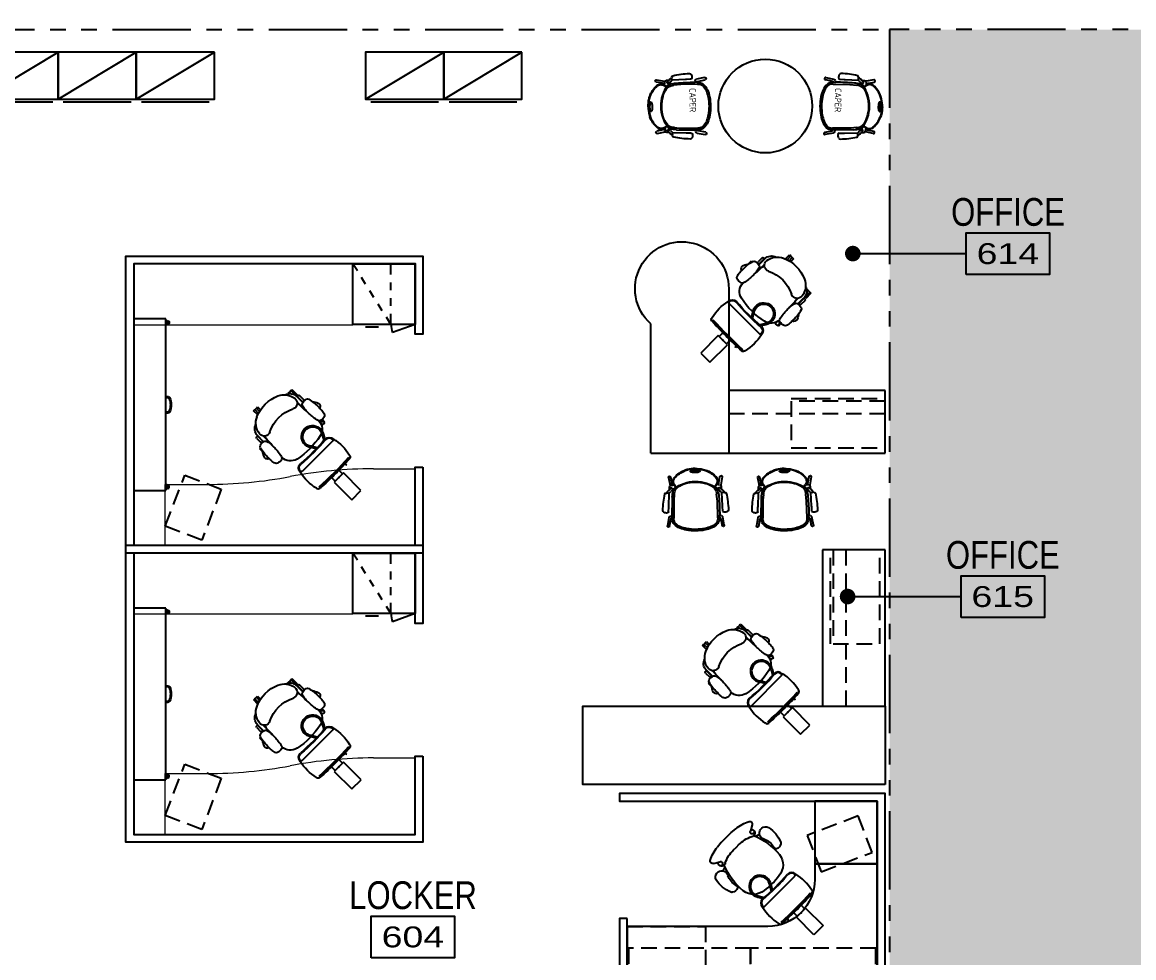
# Model space of a CAD drawing. Header units: inches. Extents: x 645 to 3337, y 547 to 1607.
# Drawn here: x 1938.4 to 2365.1, y 1247.7 to 1606.8 of the extents above; entities that cross this region are included whole.
import ezdxf
from ezdxf.enums import TextEntityAlignment as Align

# ---------------------------------------------------------------- set-up
doc = ezdxf.new("R2010")
doc.units = ezdxf.units.IN
doc.header["$LTSCALE"] = 96
doc.header["$MEASUREMENT"] = 0
for name, pattern in [('HIDDEN', [0.375, 0.25, -0.125]), ('HIDDEN4', [0.09375, 0.0625, -0.03125]), ('PHANTOM4', [0.625, 0.3125, -0.0625, 0.0625, -0.0625, 0.0625, -0.0625])]:
    doc.linetypes.add(name, pattern=pattern)
for name, color, linetype in [('A-Anno-Spce', 7, 'Continuous'), ('A-Area', 212, 'PHANTOM4'), ('A-Area-Iden', 7, 'Continuous'), ('A-Area-Iden-Name', 7, 'Continuous'), ('A-Area-Iden-Numb', 7, 'Continuous'), ('A-Furn', 43, 'Continuous'), ('A-FURN-P-SEAT-T', 13, 'Continuous'), ('A-Furn-Syst', 5, 'Continuous'), ('WKSURF', 6, 'Continuous')]:
    doc.layers.add(name, color=color, linetype=linetype)
doc.styles.add('HAND', font='archquik.shx', dxfattribs={"width": 0.9})
doc.styles.add('XFINE_0', font='swissl.ttf')
doc.dimstyles.get("Standard").update_dxf_attribs({"dimtxt": 0.18, "dimasz": 0.18, "dimexe": 0.18, "dimexo": 0.0625, "dimgap": 0.09, "dimtad": 0, "dimtih": 1, "dimtoh": 1, "dimdec": 4, "dimzin": 0, "dimdsep": 46, "dimtxsty": 'Standard', "dimcen": 0.09, "dimadec": 0, "dimazin": 0, "dimtfac": 1, "dimtdec": 4, "dimtofl": 0, "dimtmove": 0, "dimatfit": 3, "dimfxl": 1, "dimtolj": 1, "dimtzin": 0, "dimarcsym": 0})

# ---------------------------------------------------------------- blocks, each defined once
blk = doc.blocks.new('A$C3C6876D4')
at = {"layer": 'A-Furn'}
blk.add_lwpolyline([(30, 0), (0, 0), (0, 18), (30, 18)], close=True, dxfattribs=at)
for points in [[(0, 18), (30, 0)], [(2, 19), (28, 19)]]:
    blk.add_lwpolyline(points, dxfattribs=at)
blk = doc.blocks.new('leap')
at = {"linetype": 'Continuous'}
for p, q in [((-20.97, 11.03), (-20.97, 11.25)), ((-20.97, 11.25), (-19.6, 11.25)), ((-19.5, 10.66), (-20, 10.66)), ((-19.47, 9.97), (-20, 10.66)), ((-13.16, 9.32), (-12.88, 9.25)), ((-13.16, 9.32), (-12.88, 9.25)), ((-13.16, 9.32), (-12.88, 9.25)), ((-12.88, 9.25), (-12.53, 9.22)), ((-12.88, 9.25), (-12.53, 9.22)), ((-12.88, 9.25), (-12.53, 9.22)), ((-12.53, 9.22), (-12.22, 9.19)), ((-12.53, 9.22), (-12.22, 9.19)), ((-12.53, 9.22), (-12.22, 9.19)), ((-8.1, 9.19), (-12.22, 9.19)), ((-9.75, 10.63), (-6.47, 10.63)), ((-9.57, 10.75), (-9.53, 11.28)), ((-6.53, 10.75), (-9.57, 10.75)), ((-7, 11.6), (-9.1, 11.6)), ((-6.57, 11.28), (-6.53, 10.75)), ((-6.13, 11.25), (-6.13, 10.63)), ((-3.25, 11.25), (-6.13, 11.25)), ((-4.85, 10.66), (-3.25, 10.66)), ((-3.25, 9.78), (-4.1, 9.78)), ((-3.5, 9.19), (-3.25, 9.19)), ((-3.32, 9.78), (-3.32, 10.66)), ((-3.25, 10.66), (-3.25, 11.25)), ((-3.25, 9.19), (-3.25, 9.78)), ((-0.44, -3.47), (1.34, -3.47)), ((1.34, -2.84), (-0.28, -2.84)), ((1.28, -4.31), (1.28, -3.47)), ((1.34, -3.47), (1.34, -2.84)), ((-0.91, -4.93), (1.34, -4.93)), ((1.34, -4.31), (-0.69, -4.31)), ((1.34, -4.93), (1.34, -4.31)), ((-12.88, -9.25), (-13.16, -9.31)), ((-12.88, -9.25), (-13.16, -9.31)), ((-12.53, -9.22), (-12.88, -9.25)), ((-12.53, -9.22), (-12.88, -9.25)), ((-12.22, -9.18), (-12.53, -9.22)), ((-12.22, -9.18), (-12.53, -9.22)), ((-8.1, -9.18), (-12.22, -9.18)), ((-9.75, -10.62), (-6.47, -10.62)), ((-9.57, -10.75), (-9.53, -11.28)), ((-6.53, -10.75), (-9.57, -10.75)), ((-7, -11.59), (-9.1, -11.59)), ((-6.57, -11.28), (-6.53, -10.75)), ((-12.28, -13.65), (-10.66, -13.65)), ((-10.66, -13.65), (-10.66, -13.18))]:
    blk.add_line(p, q, dxfattribs=at)
for centre, radius, start, end in [((-18.44, 12.41), 1, 106.6573, 159.6298), ((-16.57, 6.16), 7.54, 93.4287, 106.6573), ((-15.47, -12.28), 25.98, 84.5297, 93.4288), ((-14.6, 13.38), 1.32, 70.1966, 165.2906), ((-16.88, 7.07), 8.03, 52.8886, 70.1972), ((-14.32, -0.22), 13.88, 74.0607, 84.5297), ((-10.78, 12.16), 1, 15.9825, 74.0607), ((-18.91, 5.28), 4.72, 91.7697, 167.9429), ((-20.69, 10.53), 0.582, 48.7055, 208.8578), ((-16.07, 12.91), 5.81, 207.1022, 214.6309), ((-21.5, 9.41), 1.95, 39.0026, 52.259), ((-16, 11.5), 3.6, 159.6298, 194.6142), ((-18.53, 10.85), 1, 194.6142, 253.7997), ((-15.22, 22.19), 12.82, 253.7997, 264.1654), ((-13.69, 37.07), 27.77, 264.1654, 272.5439), ((-14, 24.44), 15.18, 275.7844, 282.9815), ((-10.82, 10.63), 1, 282.9815, 340.8279), ((-10.66, 4), 5.21, 66.2173, 88.6833), ((-13.25, 11.47), 3.57, 340.8279, 15.9825), ((-9.1, 11.13), 0.467, 91.174, 162.8592), ((-6.75, 7.32), 2.32, 81.8753, 206.7423), ((-7, 11.13), 0.467, 17.1408, 88.826), ((-6.47, 6.88), 3.75, 16.896, 90), ((-7.38, 2.91), 6.76, 24.0567, 81.8751), ((-4.94, 9.72), 1.5, 119.3682, 143.1574), ((-5.38, 10.53), 0.559, 332.6164, 119.3726), ((5.81, 0), 30.01, 167.9429, 192.0571), ((-21.25, 0), 13.91, 333.3055, 26.7323), ((-13.91, 0), 13.91, 335.9433, 24.0342), ((-18.91, -5.28), 4.72, 192.0571, 268.2302), ((-6.75, -7.31), 2.32, 153.2577, 278.1247), ((-6.47, -6.87), 3.75, 270, 343.104), ((-7.38, -2.9), 6.76, 278.1249, 335.9433), ((-16, -11.5), 3.6, 165.3858, 200.3702), ((-18.53, -10.84), 1, 106.2003, 165.3858), ((-18.44, -12.4), 1, 200.3692, 253.3427), ((-15.22, -22.18), 12.82, 95.8346, 106.2003), ((-13.69, -37.06), 27.77, 87.4561, 95.8346), ((-14, -24.43), 15.18, 77.0185, 84.2156), ((-10.82, -10.62), 1, 19.1722, 77.0185), ((-10.66, -4), 5.21, 271.3167, 293.7836), ((-10.78, -12.15), 1, 285.9393, 344.0174), ((-13.25, -11.47), 3.57, 344.0174, 19.1726), ((-9.1, -11.12), 0.467, 197.1408, 268.826), ((-7, -11.12), 0.467, 271.174, 342.8592), ((-16.57, -6.15), 7.54, 253.3427, 266.5713), ((-15.47, 12.28), 25.98, 266.5712, 275.4703), ((-14.6, -13.37), 1.32, 194.7094, 289.8016), ((-16.88, -7.06), 8.03, 289.8029, 307.1114), ((-14.32, 0.22), 13.88, 275.4704, 285.9393)]:
    blk.add_arc(centre, radius, start, end, dxfattribs=at)
blk = doc.blocks.new('A$C599742B8')
for p, q in [((0, 89.99), (-24, 89.99)), ((-24, 89.99), (-24, 29.99)), ((0, 29.99), (0, 89.99))]:
    blk.add_line(p, q)
at = {"linetype": 'HIDDEN4'}
for p, q in [((0, 89.99), (-15.12, 89.99)), ((-15.12, 89.99), (-15.12, 29.99)), ((0, 29.99), (0, 89.99))]:
    blk.add_line(p, q, dxfattribs=at)
at = {"linetype": 'Continuous'}
for p, q in [((-43.79, 44.14), (-43.19, 41.86)), ((-43.3, 44.22), (-42.8, 42.3)), ((-39.79, 41.73), (-51.44, 30.08)), ((-46.07, 38.68), (-48.17, 39.23)), ((-45.67, 39.08), (-48.08, 39.72)), ((-33.71, 35.34), (-33.43, 35.1)), ((-37.38, 30.52), (-35.97, 29.11)), ((-35.15, 32.89), (-34.97, 33.06)), ((-34.66, 32.4), (-35.15, 32.89)), ((-34.97, 33.06), (-34.49, 32.58)), ((-34.49, 32.58), (-34.66, 32.4)), ((-40.21, 27.7), (-38.8, 26.28)), ((-45.05, 24.01), (-44.78, 23.74))]:
    blk.add_line(p, q, dxfattribs=at)
at = {"linetype": 'HIDDEN'}
for p, q in [((-35.61, 29.46), (-39.15, 25.93)), ((-39.15, 25.93), (-32.43, 19.21)), ((-28.9, 22.75), (-35.61, 29.46)), ((-32.43, 19.21), (-28.9, 22.75))]:
    blk.add_line(p, q, dxfattribs=at)
at = {"linetype": 'HIDDEN4', "elevation": 0}
for points in [[(-21, 53.99), (-21, 89.99)], [(-2, 89.99), (-20, 89.99), (-20, 53.99), (-2, 53.99), (-2, 89.99)]]:
    blk.add_lwpolyline(points, dxfattribs=at)
blk.add_lwpolyline([(0, 0), (-116, 0), (-116, 29.99), (0, 29.99)], close=True)
at = {"linetype": 'Continuous'}
for centre, radius, start, end in [((-47.48, 43.41), 4.25, 11.118, 260.3924), ((-47.48, 43.41), 3.75, 10.8893, 260.7271), ((-41.07, 40.89), 2.25, 45, 135), ((-41.07, 40.89), 2, 52.1808, 134.6785), ((-98.86, 89.17), 73.06, 309.6986, 320.3014), ((-98.86, 89.17), 73.31, 309.7079, 320.2921), ((-40.14, 42.08), 0.5, 315, 52.1808), ((-49.6, 26.17), 19.21, 31.8518, 58.1482), ((-153.44, 143.75), 161.5, 312.154, 317.8459), ((-153.44, 143.75), 161.87, 312.1606, 317.8525), ((-153.44, 143.75), 162.12, 312.154, 317.846), ((-34, 35.58), 1, 317.846, 45), ((-50.62, 31.34), 2.25, 135, 225), ((-50.62, 31.34), 2, 135.3215, 217.8192), ((-51.79, 30.44), 0.5, 217.8192, 315), ((-35.88, 39.89), 19.21, 211.8519, 238.1482), ((-45.31, 24.27), 1, 225, 312.154)]:
    blk.add_arc(centre, radius, start, end, dxfattribs=at)
blk.add_point((-37.38, 27.7))
at = {"xscale": -1, "rotation": 314.9999999999816}
blk.add_blockref('leap', (-65.67, 55.88), dxfattribs=at)
blk = doc.blocks.new('P_WC420P')
for p, q in [((-5.1875, 8.8125), (-8.3125, 9.4375)), ((-8.15625, 10.3125), (-5.125, 9.71875)), ((-5.3125, 8.90625), (-5.15625, 8.84375)), ((-5.15625, 8.78125), (-5.3125, 8.90625)), ((-5.15625, 9.71875), (-4.96875, 9.71875)), ((-3.71875, 9.9375), (-4.5, 9.9375)), ((-3.9375, 9.65625), (-3.5, 9.90625)), ((-3.8125, 8.21875), (-3.40625, 8.65625)), ((-3, 9.1875), (-3.46875, 8.90625)), ((-3.40625, 8.65625), (-3, 8.5)), ((-2.46875, 9.875), (-2.75, 9.4375)), ((-2.25, 11.28125), (-2.21875, 10.96875)), ((2.9375, 10.25), (-2.1875, 10.0625)), ((-0.71875, 8.9375), (7.40625, 9.1875)), ((3.3125, 10.3125), (2.9375, 10.25)), ((4.90625, 10.375), (3.3125, 10.3125)), ((6.625, 9.71875), (6.5, 9.15625)), ((7.1875, 10.34375), (10.28125, 10.9375)), ((10.46875, 10.0625), (7.5, 9.5)), ((-4.78125, 7.625), (-5.25, 7.9375)), ((-5.125, 8.09375), (-4.8125, 7.875)), ((-4.8125, 7.875), (-4.75, 8)), ((-4.46875, 7.625), (-3.8125, 8.21875)), ((-1.5625, 8.125), (0.34375, 8.3125)), ((0.34375, 8.3125), (7.46875, 8.46875)), ((-4.78125, -7.65625), (-5.25, -7.96875)), ((-5.125, -8.125), (-4.8125, -7.90625)), ((-5.03125, -6.28125), (-4.4375, -7.6875)), ((-4.8125, -7.90625), (-4.75, -8.03125)), ((-4.46875, -7.65625), (-3.8125, -8.25)), ((-3.8125, -8.25), (-3.40625, -8.65625)), ((-3.40625, -8.65625), (-3, -8.5)), ((1.09375, -8.375), (-1.59375, -8.125)), ((7.5, -8.5), (1.09375, -8.375)), ((-5.1875, -8.84375), (-8.3125, -9.46875)), ((-8.15625, -10.34375), (-5.125, -9.75)), ((-5.15625, -8.8125), (-5.3125, -8.9375)), ((-5.3125, -8.9375), (-5.15625, -8.875)), ((-5.15625, -9.75), (-4.96875, -9.75)), ((-3.71875, -9.96875), (-4.5, -9.96875)), ((-3.9375, -9.6875), (-3.5, -9.9375)), ((-3, -9.21875), (-3.46875, -8.90625)), ((-2.46875, -9.875), (-2.75, -9.4375)), ((-2.25, -11.3125), (-2.21875, -10.96875)), ((2.9375, -10.28125), (-2.1875, -10.09375)), ((3.3125, -10.34375), (2.9375, -10.28125)), ((4.90625, -10.40625), (3.3125, -10.34375)), ((7.40625, -9.21875), (6.5, -9.21875)), ((6.625, -9.75), (6.5, -9.21875)), ((10.28125, -10.9375), (7.1875, -10.375)), ((7.5, -9.53125), (10.46875, -10.0625))]:
    blk.add_line(p, q)
for points in [[(-8.0625, 8.09375, -0.180631608), (-6.5625, 8.625, -0.177278399), (-5.125, 8.09375, -0.177278399)], [(9.46875, 8.59375, 0.111412458), (7.40625, 9.1875, 0.111412458)], [(9.5, -8.59375, 0.023036299), (9.8125, -8.34375, 0.100255281), (11.3125, -6.1875, 0.058120176), (12.125, -3.53125, 0.044638067), (12.4375, 0, 0.044638067), (12.09375, 3.53125, 0.058120176), (11.28125, 6.1875, 0.100255281), (9.78125, 8.34375, 0.025955698), (9.46875, 8.59375, 0.033389285)], [(-8.0625, 8.09375, 0.004786919), (-8.15625, 8, 0.004786919)], [(-6.5625, 8.4375, 0.180631608), (-7.9375, 7.9375, 0.004786919), (-8, 7.84375, 0.062609062)], [(-5.25, 7.9375, 0.177227691), (-6.5625, 8.4375, 0.180631608)], [(9.1875, 8.0625, 0.11708305), (7.46875, 8.46875, 0.140521124)], [(9.25, -8.0625, 0.03062338), (9.40625, -7.9375, 0.100255281), (10.78125, -5.9375, 0.058120176), (11.53125, -3.40625, 0.044638067), (11.84375, 0, 0.044638067), (11.53125, 3.40625, 0.058120176), (10.75, 5.9375, 0.100255281), (9.375, 7.90625, 0.033580884), (9.1875, 8.0625, 0.192438424)], [(-11.53125, 0, -0.059575539), (-11.15625, 3.03125, -0.028941037), (-10.875, 4, -0.028941037)], [(-11.53125, 0, 0.059575539), (-11.15625, -3.0625, 0.028941037), (-10.875, -4.03125, 0.028941037)], [(-11.3125, 0, -0.059575539), (-10.96875, 3, -0.028941037), (-10.65625, 3.9375, -0.10675551)], [(-11.3125, 0, 0.059575539), (-10.96875, -3, 0.028941037), (-10.65625, -3.9375, 0.10675551)], [(-10.6875, -1.65625, 0.019575207), (-10.625, -1.75, 0.247721672), (-10.46875, -1.84375, 0.247721672), (-10.3125, -1.75, 0.081083588), (-10.09375, -1.3125, 0.03980244), (-10, -0.75, 0.029186135), (-9.9375, 0, 0.029186135), (-10, 0.75, 0.03980244), (-10.09375, 1.28125, 0.081083588), (-10.3125, 1.75, 0.247721672), (-10.46875, 1.8125, 0.247721672)], [(-10.46875, 1.8125, 0.247721672), (-10.625, 1.75, 0.021297211), (-10.6875, 1.625, 0.03980244)], [(-8.0625, -8.09375, 0.180631608), (-6.5625, -8.65625, 0.177278399), (-5.125, -8.125, 0.177278399)], [(-7.9375, -7.9375, 0.180631608), (-6.5625, -8.4375, 0.177278399), (-5.25, -7.96875, 0.103038915)], [(7.5, -8.5, 0.119831674), (9.25, -8.0625, 0.107135192)], [(7.40625, -9.21875, 0.113577977), (9.5, -8.59375, 0.113577977)]]:
    blk.add_lwpolyline(points, format="xyb")
for centre, radius, start, end in [((-8.21875, 9.875), 0.44524, 78.728394, 258.7283854), ((-11.625, 9.15625), 6.47857, 351.2574225, 1.6705253), ((-4.5, 9.28125), 0.65153, 90.5702277, 173.7005079), ((-3.71875, 9.28125), 0.46399, 98.060862, 305.4121819), ((-3.75, 9.28125), 0.64225, 70.276916, 89.837403), ((-0.40625, 8.15625), 3.5661, 136.9464403, 150.5747441), ((-4, 9.3125), 0.91459, 313.0080626, 346.1480585), ((-3.375, 9.78125), 0.69211, 302.2678634, 330.7593691), ((-2.125, 9.78125), 1.19482, 94.8366166, 137.3688465), ((0, -0.6875), 9.64728, 94.0769083, 107.8541102), ((-2, 9.5625), 0.5564, 108.9796639, 146.0617786), ((-0.65625, 10.59375), 1.62494, 166.8925032, 198.5059928), ((-1.75, 11.3125), 0.48788, 102.6566709, 184.467782), ((5.71875, -23.625), 36.2193, 91.9778067, 102.1190189), ((4.5, 11.8125), 0.75976, 30.838608, 91.9480612), ((4.90625, 10.875), 0.50447, 271.3637436, 357.1418217), ((3.40625, 11.15625), 2.02423, 351.9143501, 30.2347032), ((7.53125, 9.46875), 0.92671, 110.4411263, 166.8710564), ((8.9375, 8.9375), 1.53868, 155.5986214, 170.3392898), ((10.375, 10.5), 0.44524, 280.5543095, 100.5543045), ((-2.3125, 1.09375), 9.03406, 130.0836438, 161.2401391), ((-2.3125, 1.09375), 8.82601, 130.0836438, 161.2401391), ((7.28125, -0.09375), 13.86744, 143.3702606, 179.7026322), ((1.84375, 2), 7.84682, 142.2481561, 166.0229654), ((-4.625, 7.8125), 0.24171, 231.5948578, 311.9089759), ((-1.78125, 4.8125), 3.24617, 106.8958551, 141.9416309), ((-1.5625, 4.625), 4.13325, 110.1211797, 125.9015873), ((-0.40625, -1.8125), 9.97698, 96.571027, 103.4696478), ((-1.6875, 0), 9.14528, 169.5853735, 190.4146228), ((7.78125, 0), 14.09299, 163.9403588, 196.0596376), ((-2.40625, -1.21875), 8.9158, 198.3747438, 230.6705147), ((-2.40625, -1.21875), 8.70776, 198.3747438, 230.6705147), ((7.53125, 0.125), 14.11829, 180.6035478, 216.187481), ((1.84375, -2), 7.84682, 193.9770309, 217.7518539), ((-11.1875, -9.125), 6.03756, 358.083295, 8.8702762), ((-4.625, -7.84375), 0.24171, 48.0910239, 128.4051522), ((-1.78125, -4.8125), 3.24617, 218.0583791, 253.1041344), ((-1.5625, -4.625), 4.13325, 234.0983954, 249.8788098), ((0, 0.65625), 9.64728, 252.1458862, 265.9230881), ((-0.40625, 1.78125), 9.97698, 256.5303485, 263.4289762), ((-8.21875, -9.90625), 0.44524, 101.2716041, 281.271616), ((-4.5, -9.3125), 0.65153, 186.2994885, 269.4297618), ((-3.71875, -9.3125), 0.46399, 54.5878212, 261.939148), ((-3.75, -9.3125), 0.64225, 270.1625865, 289.7230735), ((-0.40625, -8.1875), 3.5661, 209.4252659, 223.0535697), ((-4, -9.34375), 0.91459, 13.851937, 46.991944), ((-3.375, -9.78125), 0.69211, 29.2406409, 57.7321466), ((-2.125, -9.8125), 1.19482, 222.6311498, 265.1633798), ((-2, -9.5625), 0.5564, 213.9382178, 251.0203257), ((-0.65625, -10.625), 1.62494, 161.4940173, 193.1074932), ((-1.75, -11.34375), 0.48788, 175.5322143, 257.3433323), ((5.71875, 23.59375), 36.2193, 257.8809775, 268.0221965), ((6.1875, 77.40625), 86.62949, 265.4315877, 270.2191951), ((4.5, -11.84375), 0.75976, 268.0519488, 329.1614054), ((4.90625, -10.90625), 0.50447, 2.858174, 88.6362528), ((3.40625, -11.1875), 2.02423, 329.7653034, 8.0856437), ((7.53125, -9.5), 0.92671, 193.1289537, 249.5588837), ((8.9375, -8.9375), 1.53868, 189.6607065, 204.4013749), ((10.375, -10.5), 0.44524, 259.4456918, 79.4457005)]:
    blk.add_arc(centre, radius, start, end)
at = {"layer": 'A-FURN-P-SEAT-T', "style": 'HAND'}
blk.add_attdef('CAPTG', (-6, 3), '', height=2.5, dxfattribs=at)
at = {"layer": 'A-FURN-P-SEAT-T', "style": 'HAND', "flags": 1}
for tag in ['CAPPN', 'CAPMG', 'CAPMC', 'CAPQT', 'CAPDH', 'CAPGC']:
    blk.add_attdef(tag, (0, 0), '', height=0.001, dxfattribs=at)
blk = doc.blocks.new('A$C16BB2F1B')
blk.add_circle((0, 0), 18)
ref = blk.add_blockref('P_WC420P', (0.15, 33.44), dxfattribs=dict(rotation=269.3093828969392))
ref.add_attrib('CAPTG', 'CAPER', (-6.89, 26.74), dxfattribs={"layer": 'A-FURN-P-SEAT-T', "height": 2.5, "rotation": 359.3094, "style": 'HAND'})
ref = blk.add_blockref('P_WC420P', (0.15, -33.44), dxfattribs=dict(xscale=-1, rotation=270.6906171030608))
ref.add_attrib('CAPTG', 'CAPER', (-6.86, -29.16), dxfattribs={"layer": 'A-FURN-P-SEAT-T', "height": 2.5, "rotation": 0.6906, "style": 'HAND'})
blk = doc.blocks.new('A$C25BE57A6')
for p, q in [((0, -60), (0, 0)), ((0, 0), (24, 0)), ((24, 0), (24, -60)), ((0, -89.99), (0, -60)), ((63.12, -60), (0, -60)), ((24, -60), (0, -60)), ((0, -89.99), (49.69, -89.99))]:
    blk.add_line(p, q)
at = {"linetype": 'HIDDEN4'}
for p, q in [((0, 0), (15.12, 0)), ((0, -60), (0, 0)), ((15.12, 0), (15.12, -60)), ((15.12, -60), (0, -60))]:
    blk.add_line(p, q, dxfattribs=at)
at = {"linetype": 'Continuous'}
for p, q in [((49.3, -45.76), (48.8, -47.68)), ((49.79, -45.85), (49.19, -48.13)), ((45.79, -48.26), (57.44, -59.9)), ((51.67, -50.91), (54.08, -50.27)), ((52.07, -51.31), (54.17, -50.76)), ((39.71, -54.64), (39.43, -54.89)), ((40.97, -56.92), (40.49, -57.41)), ((40.49, -57.41), (40.66, -57.58)), ((40.66, -57.58), (41.15, -57.1)), ((41.15, -57.1), (40.97, -56.92)), ((43.38, -59.46), (41.97, -60.88)), ((46.21, -62.29), (44.8, -63.7)), ((51.05, -65.98), (50.78, -66.25))]:
    blk.add_line(p, q, dxfattribs=at)
at = {"linetype": 'HIDDEN'}
for p, q in [((34.9, -67.24), (41.61, -60.52)), ((41.61, -60.52), (45.15, -64.06)), ((38.43, -70.78), (34.9, -67.24)), ((45.15, -64.06), (38.43, -70.78))]:
    blk.add_line(p, q, dxfattribs=at)
at = {"linetype": 'HIDDEN4'}
for points in [[(2, 0), (20, 0), (20, -36), (2, -36), (2, 0)], [(21, -36), (21, 0)]]:
    blk.add_lwpolyline(points, dxfattribs=at)
at = {"linetype": 'Continuous'}
for centre, radius, start, end in [((53.48, -46.58), 4.25, 279.6076, 168.882), ((47.07, -49.1), 2.25, 45, 135), ((53.48, -46.58), 3.75, 279.2729, 169.1107), ((55.6, -63.82), 19.21, 121.8518, 148.1482), ((46.14, -47.91), 0.5, 127.8192, 225), ((47.07, -49.1), 2, 45.3215, 127.8192), ((104.86, -0.82), 73.31, 219.7079, 230.2921), ((104.86, -0.82), 73.06, 219.6986, 230.3014), ((40, -54.4), 1, 135, 222.154), ((159.44, 53.76), 162.12, 222.154, 227.846), ((159.44, 53.76), 161.87, 222.1475, 227.8394), ((159.44, 53.76), 161.5, 222.1541, 227.846), ((56.62, -58.64), 2, 322.1808, 44.6785), ((56.62, -58.64), 2.25, 315, 45), ((41.88, -50.09), 19.21, 301.8518, 328.1481), ((57.79, -59.55), 0.5, 225, 322.1808), ((51.31, -65.72), 1, 227.846, 315)]:
    blk.add_arc(centre, radius, start, end, dxfattribs=at)
blk.add_arc((63.12, -78), 18, 221.7498, 90)
blk.add_point((43.38, -62.29))
at = {"rotation": 45.00000000000921}
blk.add_blockref('leap', (71.67, -34.11), dxfattribs=at)
blk = doc.blocks.new('30 x 24 x 96 Curv RH 3D')
at = {"linetype": 'Continuous', "lineweight": 0}
for p, q in [((0.06, -30), (0.06, -0.65)), ((0.06, -0.65), (96.06, -0.65)), ((0.06, -0.65, -1.19), (0.06, -0.65)), ((0.06, -30, -1.19), (0.06, -0.65, -1.19)), ((0.06, -0.65, -1.19), (96.06, -0.65, -1.19)), ((96.06, -0.65), (96.06, -24)), ((96.06, -0.65, -1.19), (96.06, -0.65)), ((96.06, -0.65, -1.19), (96.06, -24, -1.19)), ((96.06, -24), (79.94, -24)), ((79.94, -24, -1.19), (79.94, -24)), ((96.06, -24, -1.19), (79.94, -24, -1.19)), ((96.06, -24, -1.19), (96.06, -24)), ((48, -27, -1.19), (48, -27)), ((16.06, -30), (0.06, -30)), ((0.06, -30, -1.19), (0.06, -30)), ((16.06, -30, -1.19), (0.06, -30, -1.19)), ((16.06, -30, -1.19), (16.06, -30))]:
    blk.add_line(p, q, dxfattribs=at)
for centre, radius, start, end in [((79.94, -195.53), 171.53, 90, 100.7325), ((79.94, -195.53, -1.19), 171.53, 90, 100.7325), ((16.06, 141.47), 171.47, 270, 280.7325), ((16.06, 141.47, -1.19), 171.47, 270, 280.7325)]:
    blk.add_arc(centre, radius, start, end, dxfattribs=at)
at = {"layer": 'WKSURF', "linetype": 'Continuous', "lineweight": 0, "invisible_edges": 15}
for points in [[(0.06, -24, -1.19), (0.06, -0.65, -1.19), (95.94, -0.65, -1.19), (79.94, -24, -1.19)], [(95.94, -0.65, -1.19), (0.06, -0.65, -1.19), (0.06, -0.65), (95.94, -0.65)], [(0.06, -0.65, -1.19), (0.06, -30, -1.19), (0.06, -30), (0.06, -0.65)], [(0.06, -30), (16.06, -30), (16.06, -0.65), (0.06, -0.65)], [(16.06, -30), (23.2, -29.85), (23.2, -0.65), (16.06, -0.65)], [(23.2, -29.85), (30.32, -29.41), (30.32, -0.65), (23.2, -0.65)], [(30.32, -29.41), (37.42, -28.66), (37.42, -0.65), (30.32, -0.65)], [(37.42, -28.66), (44.48, -27.63), (44.48, -0.65), (37.42, -0.65)], [(44.48, -27.63), (48, -27), (48, -0.65), (44.48, -0.65)], [(48, -27), (55.04, -25.82), (55.04, -0.65), (48, -0.65)], [(55.04, -25.82), (62.12, -24.93), (62.12, -0.65), (55.04, -0.65)], [(62.12, -24.93), (69.23, -24.33), (69.23, -0.65), (62.12, -0.65)], [(69.23, -24.33), (76.37, -24.04), (76.37, -0.65), (69.23, -0.65)], [(76.37, -24.04), (79.94, -24), (79.94, -0.65), (76.37, -0.65)], [(79.94, -24, -1.19), (95.94, -0.65, -1.19), (95.94, -0.65, -1.19), (95.94, -24, -1.19)], [(79.94, -24), (95.94, -24), (95.94, -0.65), (79.94, -0.65)], [(95.94, -24, -1.19), (95.94, -0.65, -1.19), (95.94, -0.65), (95.94, -24)], [(0.06, -24.15, -1.19), (0.06, -24, -1.19), (79.94, -24, -1.19), (72.8, -24.15, -1.19)], [(0.06, -24.59, -1.19), (0.06, -24.15, -1.19), (72.8, -24.15, -1.19), (65.67, -24.59, -1.19)], [(0.06, -25.34, -1.19), (0.06, -24.59, -1.19), (65.67, -24.59, -1.19), (58.57, -25.34, -1.19)], [(0.06, -26.37, -1.19), (0.06, -25.34, -1.19), (58.57, -25.34, -1.19), (51.51, -26.37, -1.19)], [(63.9, -24.75, -1.19), (63.9, -24.75), (55.91, -25.69), (55.91, -25.69, -1.19)], [(71.91, -24.19, -1.19), (71.91, -24.19), (63.9, -24.75), (63.9, -24.75, -1.19)], [(79.94, -24, -1.19), (79.94, -24), (71.91, -24.19), (71.91, -24.19, -1.19)], [(79.94, -24, -1.19), (95.94, -24, -1.19), (95.94, -24), (79.94, -24)], [(0.06, -27, -1.19), (0.06, -26.37, -1.19), (51.51, -26.37, -1.19), (48, -27, -1.19)], [(0.06, -28.18, -1.19), (0.06, -27, -1.19), (48, -27, -1.19), (40.96, -28.18, -1.19)], [(0.06, -29.07, -1.19), (0.06, -28.18, -1.19), (40.96, -28.18, -1.19), (33.87, -29.07, -1.19)], [(0.06, -29.67, -1.19), (0.06, -29.07, -1.19), (33.87, -29.07, -1.19), (26.76, -29.67, -1.19)], [(0.06, -29.96, -1.19), (0.06, -29.67, -1.19), (26.76, -29.67, -1.19), (19.63, -29.96, -1.19)], [(16.06, -30, -1.19), (24.09, -29.81, -1.19), (24.09, -29.81), (16.06, -30)], [(24.09, -29.81, -1.19), (32.1, -29.25, -1.19), (32.1, -29.25), (24.09, -29.81)], [(32.1, -29.25, -1.19), (40.08, -28.31, -1.19), (40.08, -28.31), (32.1, -29.25)], [(40.08, -28.31, -1.19), (48, -27, -1.19), (48, -27), (40.08, -28.31)], [(55.91, -25.69, -1.19), (55.91, -25.69), (48, -27), (48, -27, -1.19)], [(0.06, -30, -1.19), (0.06, -29.96, -1.19), (19.63, -29.96, -1.19), (16.06, -30, -1.19)], [(0.06, -30, -1.19), (16.06, -30, -1.19), (16.06, -30), (0.06, -30)]]:
    blk.add_3dface(points, dxfattribs=at)
blk = doc.blocks.new('24 x 72 3D')
at = {"linetype": 'Continuous', "lineweight": 0}
for p, q in [((-0.188, -24, -1.18), (-0.188, -0.52, -1.18)), ((-0.188, -0.52, -1.18), (83.937, -0.52)), ((-0.188, -0.52, -2.36), (-0.188, -0.52, -1.18)), ((-0.188, -24, -2.36), (-0.188, -0.52, -2.36)), ((-0.188, -0.52, -2.36), (83.937, -0.52, -1.18)), ((83.937, -0.52), (83.937, -24)), ((83.937, -0.52, -1.18), (83.937, -0.52)), ((83.937, -0.52, -1.18), (83.937, -24, -1.18)), ((83.937, -24), (-0.188, -24, -1.18)), ((-0.188, -24, -2.36), (-0.188, -24, -1.18)), ((83.937, -24, -1.18), (-0.188, -24, -2.36)), ((83.937, -24, -1.18), (83.937, -24))]:
    blk.add_line(p, q, dxfattribs=at)
at = {"layer": 'WKSURF', "linetype": 'Continuous', "lineweight": 0, "invisible_edges": 15}
for points in [[(0.062, -24, -1.18), (0.062, -0.52, -1.18), (71.937, -0.52, -1.18), (71.937, -24, -1.18)], [(71.937, -0.52, -1.18), (0.062, -0.52, -1.18), (0.062, -0.52), (71.937, -0.52)], [(0.062, -0.52, -1.18), (0.062, -24, -1.18), (0.062, -24), (0.062, -0.52)], [(0.062, -24), (71.937, -24), (71.937, -0.52), (0.062, -0.52)], [(71.937, -24, -1.18), (71.937, -0.52, -1.18), (71.937, -0.52), (71.937, -24)], [(0.062, -24, -1.18), (71.937, -24, -1.18), (71.937, -24), (0.062, -24)]]:
    blk.add_3dface(points, dxfattribs=at)
blk = doc.blocks.new('GT5WSR4P')
for p, q in [((0, 0), (23.88, 0)), ((1.71, -2.73), (0, 0)), ((0, -23.25), (0, 0)), ((23.88, 0), (23.88, -23.25)), ((14.56, -4.13), (14.56, 0, 1.42)), ((4.89, -7.81), (3.3, -5.27)), ((14.56, -10.13), (14.56, -7.13)), ((8.08, -12.9), (6.49, -10.35)), ((11.26, -17.98), (9.67, -15.44)), ((14.56, -16.13), (14.56, -13.13)), ((14.56, -23.25), (12.85, -20.52)), ((14.56, -23.25), (14.56, -19.13)), ((14.56, -23.25), (14.56, -19.13)), ((23.88, -23.25), (0, -23.25)), ((9.78, -24.25), (4.78, -24.25)), ((23.88, -23.25), (15.18, -26.41))]:
    blk.add_line(p, q)
blk.add_arc((23.88, -23.25), 9.25, 180, 200)
for p in [(0, 0), (23.88, 0)]:
    blk.add_point(p)
blk = doc.blocks.new('RBCSDBPP')
for p, q in [((64.47, 13.03), (-1.38, 13.03)), ((-1.38, 13.03), (-1.38, 0.78)), ((64.47, 0.78), (64.47, 13.03)), ((-1.38, 0.78), (64.47, 0.78)), ((-1.09, 0.78), (-1.07, 0.73)), ((-1.07, 0.73), (-1, 0.65)), ((-1, 0.65), (-0.88, 0.56)), ((-0.88, 0.56), (-0.81, 0.48)), ((-0.81, 0.48), (-0.77, 0.39)), ((-0.77, 0.39), (-0.75, 0.29)), ((-0.75, 0.29), (-0.75, 0.23)), ((-0.75, 0.23), (-0.73, 0.17)), ((-0.73, 0.17), (-0.67, 0.15)), ((-0.67, 0.15), (-0.61, 0.17)), ((-0.51, 0.37), (-0.62, 0)), ((-0.62, 0), (-0.51, -0.37)), ((-0.61, 0.17), (-0.58, 0.23)), ((-0.58, 0.23), (-0.49, 0.39)), ((-0.19, 0.59), (-0.51, 0.37)), ((-0.49, 0.39), (-0.35, 0.52)), ((-0.35, 0.52), (-0.18, 0.6)), ((0.19, 0.59), (-0.19, 0.59)), ((-0.18, 0.6), (0, 0.62)), ((0, 0.62), (0.18, 0.6)), ((0.18, 0.6), (0.35, 0.52)), ((0.51, 0.37), (0.19, 0.59)), ((0.35, 0.52), (0.49, 0.39)), ((0.49, 0.39), (0.58, 0.23)), ((0.62, 0), (0.51, 0.37)), ((0.51, -0.37), (0.62, 0)), ((0.58, 0.23), (0.61, 0.17)), ((0.61, 0.17), (0.67, 0.15)), ((0.67, 0.15), (0.73, 0.17)), ((0.73, 0.17), (0.75, 0.23)), ((0.75, 0.29), (0.77, 0.39)), ((0.75, 0.23), (0.75, 0.29)), ((0.77, 0.39), (0.81, 0.48)), ((0.81, 0.48), (0.88, 0.56)), ((0.88, 0.56), (1, 0.65)), ((1, 0.65), (1.07, 0.73)), ((1.07, 0.73), (1.09, 0.78)), ((28.33, -0.05), (28.33, 0.78)), ((28.64, -0.05), (28.64, 0.78)), ((34.39, 0.78), (34.39, -0.05)), ((34.71, 0.78), (34.71, -0.05)), ((62.03, 0.73), (62.01, 0.78)), ((62.1, 0.65), (62.03, 0.73)), ((62.22, 0.56), (62.1, 0.65)), ((62.29, 0.48), (62.22, 0.56)), ((62.33, 0.39), (62.29, 0.48)), ((62.35, 0.29), (62.33, 0.39)), ((62.35, 0.23), (62.35, 0.29)), ((62.37, 0.17), (62.35, 0.23)), ((62.43, 0.15), (62.37, 0.17)), ((62.49, 0.17), (62.43, 0.15)), ((62.47, 0), (62.59, 0.37)), ((62.59, -0.37), (62.47, 0)), ((62.52, 0.23), (62.49, 0.17)), ((62.61, 0.39), (62.52, 0.23)), ((62.59, 0.37), (62.91, 0.59)), ((62.75, 0.52), (62.61, 0.39)), ((62.92, 0.6), (62.75, 0.52)), ((62.91, 0.59), (63.29, 0.59)), ((63.1, 0.62), (62.92, 0.6)), ((63.28, 0.6), (63.1, 0.62)), ((63.45, 0.52), (63.28, 0.6)), ((63.29, 0.59), (63.61, 0.37)), ((63.59, 0.39), (63.45, 0.52)), ((63.68, 0.23), (63.59, 0.39)), ((63.61, 0.37), (63.72, 0)), ((63.72, 0), (63.61, -0.37)), ((63.71, 0.17), (63.68, 0.23)), ((63.77, 0.15), (63.71, 0.17)), ((63.83, 0.17), (63.77, 0.15)), ((63.85, 0.23), (63.83, 0.17)), ((63.87, 0.39), (63.85, 0.29)), ((63.85, 0.29), (63.85, 0.23)), ((63.91, 0.48), (63.87, 0.39)), ((63.98, 0.56), (63.91, 0.48)), ((64.1, 0.65), (63.98, 0.56)), ((64.17, 0.73), (64.1, 0.65)), ((64.19, 0.78), (64.17, 0.73)), ((-0.51, -0.37), (-0.19, -0.59)), ((-0.19, -0.59), (0.19, -0.59)), ((0.19, -0.59), (0.51, -0.37)), ((28.36, -0.27), (28.33, -0.05)), ((28.45, -0.47), (28.36, -0.27)), ((28.6, -0.64), (28.45, -0.47)), ((28.79, -0.76), (28.6, -0.64)), ((28.66, -0.18), (28.64, -0.05)), ((28.72, -0.3), (28.66, -0.18)), ((28.8, -0.4), (28.72, -0.3)), ((29.45, -1.01), (28.79, -0.76)), ((28.92, -0.47), (28.8, -0.4)), ((29.54, -0.71), (28.92, -0.47)), ((30.12, -1.19), (29.45, -1.01)), ((30.19, -0.88), (29.54, -0.71)), ((30.82, -1.29), (30.12, -1.19)), ((30.85, -0.98), (30.19, -0.88)), ((31.52, -1.32), (30.82, -1.29)), ((31.52, -1.01), (30.85, -0.98)), ((32.18, -0.98), (31.52, -1.01)), ((32.22, -1.29), (31.52, -1.32)), ((32.84, -0.88), (32.18, -0.98)), ((32.91, -1.19), (32.22, -1.29)), ((33.49, -0.71), (32.84, -0.88)), ((33.59, -1.01), (32.91, -1.19)), ((34.12, -0.47), (33.49, -0.71)), ((34.24, -0.76), (33.59, -1.01)), ((34.23, -0.4), (34.12, -0.47)), ((34.32, -0.3), (34.23, -0.4)), ((34.43, -0.64), (34.24, -0.76)), ((34.37, -0.18), (34.32, -0.3)), ((34.39, -0.05), (34.37, -0.18)), ((34.58, -0.47), (34.43, -0.64)), ((34.67, -0.27), (34.58, -0.47)), ((34.71, -0.05), (34.67, -0.27)), ((62.91, -0.59), (62.59, -0.37)), ((63.29, -0.59), (62.91, -0.59)), ((63.61, -0.37), (63.29, -0.59))]:
    blk.add_line(p, q)
for p in [(0, 0), (63.1, 0)]:
    blk.add_point(p)
blk = doc.blocks.new('kbtray')
at = {"linetype": 'Continuous'}
for p, q in [((11.59375, 5.5), (10.90625, 5.5)), ((10.90625, 5.5), (10.90625, 5.25)), ((10.90625, 5.25), (11.59375, 5.25)), ((11.59375, 5.25), (11.59375, 5.5)), ((12.3125, 8), (11.9375, 8.03125)), ((21.125, 8.21875), (21.125, -8.25)), ((25.65625, 7.09375), (23.625, 5.90625)), ((25.375, 7.5), (23.65625, 6.5)), ((11.5, 2), (9.5, 2)), ((23.40625, 2.1875), (25.5625, 0.9375)), ((23.40625, 1.625), (25.28125, 0.53125)), ((11.5, -2), (9.5, -2)), ((12.3125, -8.03125), (11.9375, -8.03125))]:
    blk.add_line(p, q, dxfattribs=at)
at = {"linetype": 'HIDDEN'}
for p, q in [((0, -2.5), (0, 2.5)), ((0, 2.5), (9.5, 2.5)), ((9.5, 2.5), (9.5, -2.5)), ((9.5, -2.5), (0, -2.5))]:
    blk.add_line(p, q, dxfattribs=at)
at = {"linetype": 'Continuous'}
for centre, radius, start, end in [((12.6875, 7.96875), 1, 90, 177.1540471), ((17.0625, -9.71875), 19.20865, 76.8518412, 103.1481526), ((21.625, 8.21875), 0.5, 82.8192409, 180.0000025), ((21.4375, 6.71875), 2.25, 0.0000007, 90), ((21.4375, 6.71875), 2, 0.3215387, 82.8192409), ((173.625, 0), 162.125, 177.1540471, 182.8459579), ((173.625, 0), 161.87276, 177.1474833, 182.8393941), ((173.625, 0), 161.49742, 177.1540881, 182.8460057), ((96.4375, 0), 73.30625, 174.7079446, 185.2920604), ((96.4375, 0), 73.05625, 174.6986214, 185.3013836), ((27.75, 3.96875), 4.25, 234.6075767, 123.8819628), ((27.75, 3.96875), 3.75, 234.2728837, 124.1107434), ((12.6875, -8.03125), 1, 182.8459579, 270.000005), ((21.625, -8.25), 0.5, 180.0000025, 277.1807605), ((21.4375, -6.78125), 2.25, 270.000005, 0.0000007), ((21.4375, -6.78125), 2, 277.1807605, 359.6784627), ((17.0625, 9.6875), 19.20865, 256.8518499, 283.1481465)]:
    blk.add_arc(centre, radius, start, end, dxfattribs=at)
blk.add_point((9.5, 0))
blk = doc.blocks.new('A$C6CD85A2B')
blk.add_lwpolyline([(0, -33), (0, 0), (114, 0), (114, -114), (0, -114), (0, -84), (3, -84), (3, -111), (111, -111), (111, -3), (3, -3), (3, -33), (0, -33)], close=True)
at = {"linetype": 'HIDDEN4'}
blk.add_lwpolyline([(84.89, -4.94), (98.91, -10.29), (91.4, -29.93), (77.4, -24.55)], close=True, dxfattribs=at)
blk.add_blockref('30 x 24 x 96 Curv RH 3D', (2.94, -2.36))
at = {"extrusion": (0, 0, -1), "zscale": -1, "rotation": 225.0000000000092}
for name, p in [('kbtray', (-25.54, -22.25)), ('leap', (-60.54, -57.15))]:
    blk.add_blockref(name, p, dxfattribs=at)
for name, p, rotation in [('RBCSDBPP', (97.97, -25.37), 270), ('GT5WSR4P', (26.88, -111), 180), ('24 x 72 3D', (110.81, -111.52, 1.18), 180)]:
    blk.add_blockref(name, p, dxfattribs=dict(rotation=rotation))
blk = doc.blocks.new('CHAIR_OFFICE_HM_Mirra')
for p, q in [((-21.44, 10.52), (-20.19, 8.31)), ((-17.44, 8.36), (-16.86, 9.97)), ((-14.61, 9.2), (-14.21, 9.97)), ((-24.97, 2.72), (-24.78, 4.94)), ((-24.97, 0), (-24.97, 2.72)), ((-24.97, 0), (-24.97, -2.72)), ((-19.64, 0), (-19.64, 1.72)), ((-19.64, 0), (-19.64, -1.72)), ((-24.97, -2.72), (-24.78, -4.94)), ((-21.44, -10.52), (-20.19, -8.31)), ((-17.44, -8.36), (-16.86, -9.97)), ((-14.61, -9.2), (-14.21, -9.97))]:
    blk.add_line(p, q)
for centre, radius, start, end in [((-15.5, 11.94), 2.39, 109.0934, 301.7375), ((-13.64, 2.03), 12.46, 67.4006, 102.2256), ((-9.44, 12.44), 1.24, 33.3302, 61.864), ((-10.74, 11.69), 2.74, 336.2108, 31.5043), ((-12.1, 4.22), 12.69, 150.0108, 176.7458), ((-22.28, 10.02), 0.981, 30.5266, 146.1171), ((-19.45, 7.99), 1.42, 93.5433, 139.4959), ((-19.45, 8.62), 0.8, 202.2326, 96.5668), ((-19.45, 7.99), 1.42, 323.4869, 85.7611), ((-8.28, -17.18), 27.13, 84.9162, 111.1254), ((-11.16, 1.75), 8.76, 77.7055, 110.355), ((-8.91, 11.02), 0.806, 241.4147, 327.1166), ((-6.62, 3.59), 6.3, 3.8669, 83.1802), ((-7.53, 1.64), 12.11, 152.9176, 181.2205), ((-24.99, -0.06), 24.99, 0.1299, 9.3764), ((-24.99, 0.06), 24.99, 350.6236, 359.8701), ((-7.53, -1.64), 12.11, 178.7795, 207.0824), ((-6.62, -3.59), 6.3, 276.8198, 356.1331), ((-12.1, -4.22), 12.69, 183.2542, 209.9892), ((-19.45, -8.62), 0.8, 263.4332, 157.7674), ((-19.45, -7.99), 1.42, 274.2389, 36.5131), ((-8.28, 17.18), 27.13, 248.8746, 275.0838), ((-22.28, -10.02), 0.981, 213.8829, 329.4734), ((-19.45, -7.99), 1.42, 220.5041, 266.4567), ((-15.5, -11.94), 2.39, 58.2625, 250.9066), ((-11.16, -1.75), 8.76, 249.645, 282.2945), ((-8.91, -11.02), 0.806, 32.8834, 118.5853), ((-10.74, -11.69), 2.74, 328.4957, 23.7892), ((-13.64, -2.03), 12.46, 257.7744, 292.5994), ((-9.44, -12.44), 1.24, 298.136, 326.6698)]:
    blk.add_arc(centre, radius, start, end)
blk = doc.blocks.new('6x8')
for points in [[(-30, 99), (-30, 102), (0, 102), (0, 0), (-78, 0), (-78, 102), (-75, 102), (-75, 3), (-3, 3), (-3, 99)], [(-75, 3), (-75, 27), (-51, 27), (-51, 3)]]:
    blk.add_lwpolyline(points, close=True)
blk.add_lwpolyline([(-51, 27), (-45, 27, 0.414214), (-27, 45), (-27, 99), (-3, 99), (-3, 3), (-51, 3)], format="xyb", close=True)
at = {"linetype": 'HIDDEN4'}
for points in [[(-9, 99), (-27, 99), (-27, 69), (-9, 69)], [(-3.5, 51.62), (-18.62, 51.62), (-18.62, 98.5), (-3.5, 98.5)], [(-3.5, 3.62), (-18.62, 3.62), (-18.62, 51.62), (-3.5, 51.62)], [(-55.41, 4.94), (-69.43, 10.29), (-61.92, 29.93), (-47.92, 24.55)]]:
    blk.add_lwpolyline(points, close=True, dxfattribs=at)
at = {"rotation": 315.0000000000078}
blk.add_blockref('CHAIR_OFFICE_HM_Mirra', (-43.43, 43.33), dxfattribs=at)
at = {"extrusion": (0, 0, -1), "zscale": -1, "rotation": 45.00000000000949}
blk.add_blockref('kbtray', (25.54, 25.55), dxfattribs=at)
blk = doc.blocks.new('OTJ_Room_Tag_2_P')
at = {"layer": 'A-Area-Iden-Numb', "color": 4}
blk.add_lwpolyline([(2, -2), (2, 0), (-2, 0), (-2, -2)], close=True, dxfattribs=at)
at = {"layer": 'A-Area-Iden-Name', "style": 'XFINE_0', "width": 0.8}
blk.add_attdef('ROOM:NAME', text='', height=1.333, dxfattribs=at).set_placement((0, 0.334), align=Align.CENTER)
at = {"layer": 'A-Area-Iden-Numb', "style": 'XFINE_0', "width": 1.351376}
blk.add_attdef('ROOM:NUMBER', text='', height=1, dxfattribs=at).set_placement((-1.5, -1.5), (1.5, -1.5), align=Align.FIT)

msp = doc.modelspace()

# ---------------------------------------------------------------- hatches: boundary and pattern name
at = {"layer": 'A-Anno-Spce'}
h = msp.add_hatch(color=254, dxfattribs=at)
h.dxf.hatch_style = 1
h.paths.add_polyline_path([(3334.3, 1068.57), (3334.3, 1182.82), (3328.61, 1182.82), (3328.61, 1249.26), (3337.11, 1249.26), (3337.11, 1606.76), (2979.61, 1606.76), (2979.61, 1598.26), (2878.91, 1598.14), (2878.86, 1603.92), (2271.36, 1603.93), (2271.36, 1109.51), (2269.61, 1109.51), (2210.38, 1109.51), (2210.38, 1107.76), (2210.38, 913.26), (2478.61, 913.26), (2486.96, 913.26), (2538.59, 913.26), (2538.59, 853.26), (2478.59, 853.26), (2478.59, 603.76), (2508.09, 603.76), (2511.09, 603.76), (2535.09, 603.76), (2538.09, 603.76), (2547.98, 603.76), (2547.98, 591.32), (3334.3, 591.32), (3334.3, 1041.2), (3334.3, 1041.19), (3334.3, 1043.69), (3334.3, 1049.41)])
h.paths.add_polyline_path([(1338.61, 853.26), (1338.61, 914.27), (1408.52, 919.92), (1408.52, 913.26), (2538.59, 913.26), (2538.59, 853.26), (2281.09, 853.26), (2281.09, 837.76), (2237.09, 837.76), (2237.09, 853.26), (1980.84, 853.26), (1987.59, 785.76), (1987.59, 588.76), (1859.7, 588.76), (1859.61, 785.64), (1866.36, 785.64), (1866.36, 853.26), (1586.61, 853.26), (1586.61, 797.26), (1526.61, 797.26), (1526.61, 853.26)])

# ---------------------------------------------------------------- linework, layer by layer
at = {"layer": 'A-Area', "elevation": 0}
msp.add_lwpolyline([(2210.38, 913.26), (1335.11, 913.26), (1335.11, 853.24), (1329.61, 853.26), (1329.61, 591.57), (645.02, 591.57), (645.02, 1011.21), (952.92, 1011.07), (953.05, 1603.94), (2271.36, 1603.93), (2271.36, 1109.51), (2269.61, 1109.51), (2210.38, 1109.51), (2210.38, 1107.76), (2210.38, 913.26)], close=True, dxfattribs=at)
msp.add_lwpolyline([(2878.86, 1603.92), (2271.36, 1603.93), (2271.36, 1109.51), (2269.61, 1109.51), (2210.38, 1109.51), (2210.38, 1107.76), (2210.38, 913.26), (2478.61, 913.26)], dxfattribs=at)

# ---------------------------------------------------------------- block references
at = {"layer": 'A-Area-Iden'}
ref = msp.add_blockref('OTJ_Room_Tag_2_P', (2316.75, 1525.96), dxfattribs=dict(at, xscale=-8, yscale=8, zscale=8, rotation=359.9999999999998))
ref.add_attrib('ROOM:NUMBER', '614', dxfattribs={"layer": 'A-Area-Iden-Numb', "height": 8, "rotation": 360, "style": 'XFINE_0', "width": 1.351376}).set_placement((2304.75, 1513.96), (2328.75, 1513.96), align=Align.FIT)
ref.add_attrib('ROOM:NAME', 'OFFICE', dxfattribs={"layer": 'A-Area-Iden-Name', "height": 10.667, "style": 'XFINE_0', "width": 0.8}).set_placement((2316.81, 1528.63), align=Align.CENTER)
ref = msp.add_blockref('OTJ_Room_Tag_2_P', (2314.75, 1394.34), dxfattribs=dict(at, xscale=-8, yscale=8, zscale=8, rotation=359.9999999999998))
ref.add_attrib('ROOM:NUMBER', '615', dxfattribs={"layer": 'A-Area-Iden-Numb', "height": 8, "rotation": 360, "style": 'XFINE_0', "width": 1.351376}).set_placement((2302.75, 1382.34), (2326.75, 1382.34), align=Align.FIT)
ref.add_attrib('ROOM:NAME', 'OFFICE', dxfattribs={"layer": 'A-Area-Iden-Name', "height": 10.667, "style": 'XFINE_0', "width": 0.8}).set_placement((2314.81, 1397.01), align=Align.CENTER)
ref = msp.add_blockref('OTJ_Room_Tag_2_P', (2088.34, 1263.72), dxfattribs=dict(at, xscale=-8, yscale=8, zscale=8, rotation=359.9999999999998))
ref.add_attrib('ROOM:NUMBER', '604', dxfattribs={"layer": 'A-Area-Iden-Numb', "height": 8, "rotation": 360, "style": 'XFINE_0', "width": 1.351376}).set_placement((2076.34, 1251.72), (2100.34, 1251.72), align=Align.FIT)
ref.add_attrib('ROOM:NAME', 'LOCKER', dxfattribs={"layer": 'A-Area-Iden-Name', "height": 10.667, "style": 'XFINE_0', "width": 0.8}).set_placement((2088.39, 1266.39), align=Align.CENTER)
at = {"layer": 'A-Furn', "xscale": -1}
for name, p, rotation in [('A$C3C6876D4', (1922.13, 1595.25), 180), ('A$C3C6876D4', (1952.13, 1595.25), 180), ('A$C3C6876D4', (1982.13, 1595.25), 180), ('A$C3C6876D4', (2070.2, 1595.25), 180), ('A$C3C6876D4', (2100.2, 1595.25), 180), ('A$C25BE57A6', (2269.61, 1441.38), 270)]:
    msp.add_blockref(name, p, dxfattribs=dict(at, rotation=rotation))
at = {"layer": 'A-Furn', "rotation": 270}
msp.add_blockref('A$C16BB2F1B', (2223.61, 1574.6), dxfattribs=at)
at = {"layer": 'A-Furn-Syst', "rotation": 180}
for p in [(2092.18, 1403.04), (2092.19, 1292.04, -0.42)]:
    msp.add_blockref('A$C6CD85A2B', p, dxfattribs=at)
at = {"layer": 'A-Furn-Syst', "xscale": -1}
for name, p, rotation in [('P_WC420P', (2196.83, 1423.97), 90.69061710306084), ('P_WC420P', (2231.04, 1423.97), 90.69061710306084), ('6x8', (2269.61, 1232.76), 90)]:
    msp.add_blockref(name, p, dxfattribs=dict(at, rotation=rotation))
at = {"layer": 'A-Furn-Syst'}
msp.add_blockref('A$C599742B8', (2269.61, 1314.26), dxfattribs=at)

# ---------------------------------------------------------------- leaders
at = {"layer": 'A-Area-Iden'}
for points in [[(2257.22, 1517.96), (2288.51, 1517.96), (2300.75, 1517.96)], [(2255.22, 1386.34), (2286.51, 1386.34), (2298.75, 1386.34)]]:
    msp.add_leader(points, dimstyle='Standard', override={"dimscale": 96, "dimtxt": 0.09375, "dimasz": 0.0625, "dimexe": 0.0625, "dimexo": 0.15625, "dimgap": 0.046875, "dimtad": 0, "dimtih": 0, "dimtoh": 0, "dimdec": 1, "dimzin": 3, "dimlunit": 4, "dimdle": 0.0625, "dimclrd": 15, "dimclre": 15, "dimclrt": 7, "dimtfac": 0.75, "dimtdec": 1, "dimtix": 1, "dimtofl": 1, "dimtmove": 1, "dimldrblk": 'Dot', "dimfrac": 1}, dxfattribs=at)

doc.saveas('drawing.dxf')
